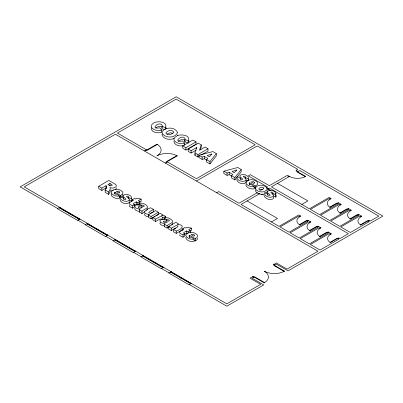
<?xml version="1.0" encoding="UTF-8"?>
<svg xmlns="http://www.w3.org/2000/svg" width="403" height="403" viewBox="0 0 403 403"><rect width="100%" height="100%" fill="white"/><g stroke="black" fill="none" stroke-linecap="round" stroke-linejoin="round"><path stroke-width="0.6" d="M116.386 187.823L115.968 189.103L115.193 189.687M110.336 190.604L110.115 191.818L108.694 194.387L105.158 192.342L105.158 190.004L106.775 186.791L106.609 186.161L105.984 185.733L101.873 188.11L98.73 186.292L98.73 188.634L101.873 190.448L105.984 188.075L106.609 188.503M173.869 141.438C174.222 145.307 179.824 146.485 183.033 145.775M119.948 199.611C120.547 203.062 127.071 205.258 129.428 202.276L129.187 201.203M236.672 179.647C237.271 183.098 243.79 185.294 246.147 182.312M264.197 195.541C264.796 198.991 271.315 201.183 273.672 198.2L273.435 197.132M166.112 128.743L165.88 127.086M185.949 237.201L185.798 238.002C187.073 240.954 191.082 242.032 194.09 241.498L194.09 239.155L191.576 237.407L189.627 237.055A1.884 1.088 0 0 1 189.219 235.79L189.682 235.372L195.324 238.631L196.835 237.619L197.52 236.808L197.51 235.211L195.5 233.498L193.505 232.652A5.007 2.892 0 0 0 190.337 232.405C188.528 232.697 185.979 233.513 185.798 235.664C187.073 238.611 191.082 239.689 194.09 239.155M246.067 184.554L245.911 185.36C247.19 188.307 251.195 189.385 254.207 188.851L254.207 186.508L251.689 184.76L249.744 184.413A1.884 1.088 0 0 1 249.336 183.143L249.8 182.725L255.437 185.984L256.948 184.972L257.633 184.166L257.628 182.564L255.618 180.851L253.618 180.005A5.007 2.892 0 0 0 250.454 179.763C248.641 180.05 246.092 180.866 245.911 183.017C247.19 185.964 251.195 187.047 254.207 186.508M177.385 135.655L177.532 134.879M131.993 200.12L131.549 201.183L129.106 200.024M197.732 238.349L197.243 239.553L195.641 240.787L195.324 240.969L194.296 240.379M182.393 229.07L181.541 230.274L176.242 233.382L173.416 231.75L173.416 229.413L177.451 227.08L178.081 226.068C175.804 224.37 173.3 227.494 171.295 228.189L168.479 226.562L168.479 228.904L171.295 230.526L175.743 228.048M151.231 127.721C150.636 132.451 158.248 133.736 161.648 132.209L161.648 129.867L159.734 127.806C148.843 130.028 160.001 119.928 162.384 125.791L162.011 126.356L162.011 128.698L164.827 129.731M199.47 156.026L197.868 156.948L194.916 155.246L194.916 152.908L196.689 147.503L191.123 150.717L188.181 149.014L188.181 151.357L191.123 153.054L196.18 150.138M194.916 155.246L195.274 154.168M188.181 149.014L198.311 143.166L201.233 144.853L199.445 150.294L205.051 147.06L207.998 148.762L207.998 151.1L201.067 155.105M200.341 149.916L201.233 147.196L201.233 144.853M129.328 205.238L129.247 206.135L129.68 206.618L132.703 208.175L134.436 206.935L134.436 204.593L133.151 203.994L133.67 203.369L136.269 201.868L137.816 202.764L139.876 201.576L139.876 203.329M255.764 189.612C254.57 192.76 259.24 194.221 261.638 194.276A5.032 2.907 0 0 0 263.713 194.05M134.824 208.175C134.189 210.27 137.423 211.046 138.929 211.333M188.634 142.496L189.012 141.337L188.675 140.249M108.694 194.387L108.694 192.045L110.306 188.861L109.893 187.576C112.029 188.397 115.082 188.277 116.361 186.126L116.049 184.881L115.298 184.231L108.86 180.443L98.73 186.292M111.485 193.667L111.107 194.881C112.382 197.828 116.391 198.906 119.399 198.372L119.399 196.034L116.885 194.286L114.936 193.934A1.884 1.088 0 0 1 114.528 192.664L114.991 192.251L120.628 195.505L122.144 194.493L122.829 193.687L122.819 192.085L120.809 190.377L118.809 189.531A5.007 2.892 0 0 0 115.646 189.284C113.837 189.576 111.283 190.392 111.107 192.543C112.382 195.49 116.391 196.568 119.399 196.034M128.617 198.624L128.592 196.649L127.756 196.15L126.718 196.17L126.587 196.568L129.187 198.865L129.428 199.933C127.373 203.177 118.492 200.261 120.492 196.503L123.545 197.964L123.318 198.654L123.933 199.258L125.741 199.505L125.892 199.052L123.414 196.735A3.043 1.753 0 0 1 123.449 195.269C125.817 193.082 132.94 195.349 131.549 198.84L131.549 201.183M245.341 178.66L245.311 176.68L244.48 176.187L243.442 176.207L243.311 176.6L245.911 178.902L246.147 179.97C244.097 183.214 235.216 180.297 237.211 176.539L240.269 178L240.037 178.69L240.656 179.29L242.465 179.542L242.616 179.083L240.133 176.771A3.043 1.753 0 0 1 240.168 175.305C242.535 173.119 249.659 175.386 248.268 178.877L248.268 180.63M272.866 194.548L272.836 192.574L272.005 192.08L270.967 192.1L270.836 192.493L273.435 194.79L273.672 195.863C271.622 199.107 262.741 196.19 264.741 192.433L267.794 193.893L267.567 194.584L268.181 195.183L269.99 195.43L270.141 194.976L267.657 192.664A3.043 1.753 0 0 1 267.693 191.198C270.06 189.007 277.183 191.279 275.798 194.77L275.798 197.107L273.355 195.954M275.798 197.107L276.241 196.049L275.818 195.087M144.813 211.565L141.982 213.605L139.342 212.084L139.342 209.741L139.937 209.046C138.128 208.991 134.285 208.265 134.824 205.837C137.413 203.283 140.979 206.089 143.78 206.648L144.294 206.104L143.745 205.55L142.491 205.077L141.403 205.203L139 203.485L139 205.243M139.342 212.084L139.569 211.711M169.975 226.093L167.144 228.133L164.505 226.607L164.505 224.27L165.099 223.574C163.291 223.519 159.447 222.794 159.986 220.365C162.575 217.811 166.142 220.617 168.943 221.171L169.456 220.632L168.907 220.078L167.653 219.605L166.565 219.731L164.162 218.013L164.162 219.766M164.505 226.607L164.731 226.239M184.448 143.03C180.453 145.614 168.852 140.576 176.368 136.32C179.451 133.504 191.465 134.995 188.186 140.763L188.186 143.1L184.806 141.861L184.806 139.519L185.179 138.954C182.801 133.091 171.638 143.191 182.534 140.969L184.448 143.03L184.448 145.372M184.806 141.861L185.179 141.292M144.863 213.64C143.513 215.585 146.934 216.698 148.395 216.658M165.386 129.353L165.386 127.6C168.635 121.414 155.724 120.265 152.712 123.701C147.322 128.245 157.996 132.335 161.648 129.867M141.982 213.605L141.982 211.268L142.445 210.668L146.435 208.291A4.498 2.594 0 0 0 147.574 207.107L147.629 206.704C145.972 204.089 142.073 202.326 139 203.485M167.144 228.133L167.144 225.796L167.608 225.196L171.597 222.819A4.498 2.594 0 0 0 172.736 221.635L172.791 221.232C171.134 218.617 167.235 216.854 164.162 218.013M198.931 155.226L202.13 157.069L204.296 156.389L207.852 158.439L206.684 159.699L206.684 162.041L209.963 163.93L209.963 161.593L216.285 153.543L212.875 151.573L198.931 155.226L198.931 157.563L202.13 159.412L204.296 158.732L206.835 160.198M209.963 163.93L216.285 155.885L216.285 153.543M223.831 171.169L227.03 173.013L229.196 172.333L232.748 174.383L231.584 175.643L231.584 177.985L234.863 179.874L234.863 177.537L241.185 169.492L237.77 167.517L223.831 171.169L223.831 173.507L227.03 175.355L229.196 174.675L231.735 176.141M234.863 179.874L241.185 171.829L241.185 169.492M160.253 222.406C158.742 224.456 162.585 225.695 164.092 225.861M132.703 208.175L132.703 205.837L134.436 204.593M179.476 234.742L180.005 235.669L183.027 237.231L183.027 234.889L184.76 233.649L183.476 233.045L183.995 232.425L186.594 230.924L188.141 231.821L190.201 230.627L190.201 232.969M183.027 237.231L184.76 235.992L184.76 233.649M155.865 127.892C157.553 126.477 160.616 125.514 162.293 127.439M178.232 141.352C179.914 139.77 183.788 138.365 185.209 140.939M121.348 197.384L122.829 196.024L122.819 194.427M265.532 193.324L266.695 192.392A4.962 2.866 0 0 0 267.093 190.649M264.232 282.851L265.466 282.04A14.327 8.272 0 0 0 264.232 271.154A14.327 8.272 0 0 0 283.082 271.869L284.493 271.154L273.35 264.721L276.387 262.968L287.027 269.108L318.007 251.22L115.384 134.234L24.2 186.876L226.829 303.862L260.686 284.317L250.046 278.176L253.084 276.418L264.232 282.851L264.635 282.619L254.505 276.77L252.071 278.176L263.723 284.901L226.829 306.199L189.345 284.558M166.958 134.103L170.424 132.718L173.043 133.504M144.36 150.964L146.385 149.795M166.243 162.661L165.84 162.429L177.184 155.875L176.781 155.644L166.651 161.492L196.432 178.69L255.195 144.763L176.171 99.138L117.409 133.066L147.196 150.259L157.326 144.41L156.923 144.178L145.574 150.727L145.171 150.495M59.664 207.349L57.332 208.694L77.593 220.391L79.925 219.046M59.306 207.847L59.916 207.495M59.558 207.993L60.168 207.641M109.959 183.441L107.898 184.629L110.578 185.889L111.797 185.677L112.241 185.063L109.959 183.441L109.959 185.778M182.776 145.896L192.906 140.048L196.044 141.856L196.044 144.198L185.914 150.047L182.776 148.239L182.776 145.896L185.914 147.71L196.044 141.856M68.933 213.404L69.538 213.051M69.185 213.55L69.795 213.197M69.437 213.696L70.046 213.343M165.431 163.129L167.457 161.961M78.812 219.106L79.416 218.753M79.064 219.252L79.673 218.9M194.916 152.908L197.868 154.611L207.998 148.762M87.522 223.433L85.194 224.778L105.455 236.48L107.787 235.135M87.169 223.932L87.778 223.579M87.421 224.078L88.03 223.725M132.411 200.815L132.411 199.641L134.471 198.452L135.509 199.052L136.854 198.276L141.121 199.067L141.121 201.409L139.725 202.215M141.121 199.067L138.33 200.679L139.876 201.576M134.189 205.409L136.269 204.21L137.302 204.805M138.33 204.805L139.362 204.21M96.796 229.488L97.4 229.136M97.047 229.634L97.652 229.282M97.299 229.781L97.909 229.428M196.432 181.028L257.22 145.931L297.746 169.331L295.968 170.358L297.993 171.527M106.669 235.191L107.279 234.838M106.926 235.337L107.53 234.989M150.43 213.504L153.457 211.756L153.457 209.414L149.422 211.746L148.783 212.764C151.06 214.456 153.568 211.338 155.578 210.638L158.389 212.265L158.389 214.603L156.293 215.817M153.15 217.63L151.049 218.839L148.425 217.323L148.425 214.985L149.614 214.3C141.493 214.265 144.435 209.777 150.631 207.782L153.457 209.414M148.425 214.985L151.049 216.502L158.389 212.265M162.228 219.146C159.81 218.25 157.659 220.602 155.613 221.474L152.787 219.842L152.787 217.504L160.127 213.268L162.757 214.784L161.558 215.479L163.416 215.313L165.26 216.149L165.683 216.728L165.683 217.897M115.384 239.518L113.052 240.863L133.317 252.565L135.645 251.22M154.198 217.026L155.246 216.421M115.031 240.017L115.636 239.664M115.283 240.163L115.893 239.81M152.787 217.504L155.613 219.136C157.654 218.31 160.656 215.147 162.807 217.383L162.807 219.721M124.653 245.573L125.262 245.226M124.91 245.719L125.514 245.372M216.698 192.725L218.723 191.556L238.984 203.253L257.426 192.609M125.162 245.865L125.766 245.518M168.479 226.562L175.819 222.325L178.438 223.836L177.244 224.526C185.37 224.557 182.453 229.045 176.242 231.045L173.416 229.413M134.531 251.276L135.141 250.928M134.783 251.422L135.393 251.074M182.735 230.451L182.735 228.697L184.796 227.509L185.833 228.108L187.178 227.327L191.445 228.123L191.445 230.466L190.05 231.272M253.9 187.435L255.437 188.322L255.754 188.141M143.246 255.608L140.914 256.953L161.18 268.65L163.507 267.305M142.889 256.101L143.498 255.754M191.445 228.123L188.654 229.735L190.201 230.627M143.146 256.248L143.75 255.9M184.514 234.465L186.594 233.266L187.627 233.861M267.149 187.929L266.746 188.166L270.665 190.428M287.863 175.975L288.266 175.738L289.48 176.438A11.571 6.68 0 0 0 304.718 176.937L305.691 176.438L296.371 171.058L296.774 170.827M259.854 193.546L241.014 204.427L279.002 226.36L298.759 214.955L300.784 216.124L299.772 216.708A10.125 5.849 0 0 0 299.021 224.406L299.772 224.899L307.877 220.219L310.92 221.972L309.907 222.557A10.125 5.849 0 0 0 309.151 230.254L309.907 230.748L318.007 226.068L321.05 227.821L320.037 228.405A10.125 5.849 0 0 0 319.287 236.103L320.037 236.596L328.143 231.916L331.432 233.816L330.42 234.4A10.125 5.849 0 0 0 329.669 242.097L330.42 242.591L338.525 237.911L339.794 238.641L348.404 233.669L269.38 188.045L267.557 189.098L269.718 190.347M289.48 176.438L271.405 186.876L309.398 208.809L329.155 197.405L331.18 198.573L330.168 199.163A10.125 5.849 0 0 0 329.417 206.86L330.168 207.349L338.273 202.669L341.311 204.427L340.298 205.011A10.125 5.849 0 0 0 339.548 212.708L340.298 213.197L348.404 208.517L351.441 210.275L350.429 210.86A10.125 5.849 0 0 0 349.678 218.557L350.429 219.046L358.534 214.371L361.829 216.27L360.816 216.854A10.125 5.849 0 0 0 360.065 224.552L360.816 225.045L368.921 220.365L370.186 221.096L378.8 216.124L299.772 170.499L297.182 171.995L305.288 176.675L305.691 176.438M152.515 261.658L153.125 261.31M152.767 261.804L153.377 261.456M153.024 261.95L153.629 261.602M275.662 193.778L276.065 193.546L275.728 193.712M162.394 267.36L163.003 267.013M162.646 267.506L163.255 267.159M171.104 271.693L168.776 273.038L189.037 284.735L191.37 283.39M170.751 272.186L171.361 271.839M171.003 272.332L171.613 271.985M271.405 221.972L277.486 218.461L247.089 200.916M301.802 204.427L307.877 200.916L277.486 183.365M180.378 277.743L180.982 277.395M180.63 277.889L181.239 277.541M180.882 278.04L181.491 277.687M299.369 216.476L300.381 215.887M329.76 198.926L330.777 198.341M190.256 283.45L190.861 283.097M190.508 283.596L191.118 283.244M307.272 221.035L308.285 220.451M337.664 203.49L338.676 202.905M309.499 222.325L310.512 221.741M339.895 204.774L340.908 204.19M317.403 226.884L318.415 226.3M347.794 209.338L348.807 208.754M319.629 228.174L320.642 227.589M350.026 210.623L351.038 210.039M327.533 232.733L328.546 232.148M357.929 215.187L358.942 214.603M330.017 234.168L331.029 233.584M360.408 216.623L361.42 216.033M337.916 238.732L338.933 238.148M368.312 221.182L369.324 220.597M284.493 271.154L284.09 271.39L273.954 265.537L276.387 264.136L288.039 270.861L382.85 216.124L176.171 96.801L20.15 186.876L57.634 208.517M259.885 190.1L262.539 189.561M174.212 138.335C170.268 140.35 163.809 139.428 162.041 135.02A6.624 3.823 0 0 1 162.258 133.962M162.807 217.383L165.683 216.728M113.374 190.317L110.699 190.176M162.011 126.356L165.386 127.6M184.806 139.519L188.186 140.763M132.703 205.837L129.68 204.276L129.151 203.349L129.867 202.377L133.448 200.241L132.411 199.641M183.027 234.889L180.005 233.332L179.476 232.4L180.191 231.433L183.773 229.297L182.735 228.697M245.341 177.486L248.268 178.877M245.83 180.06L247.78 180.987M272.866 193.38L275.798 194.77M128.617 197.455L131.549 198.84M177.184 155.875L175.773 155.16A14.327 8.272 0 0 0 156.923 155.875A14.327 8.272 0 0 0 158.157 144.989L156.923 144.178M330.168 199.163L329.155 198.573L310.411 209.399L319.529 214.663L338.273 203.837L336.853 203.021L329.76 207.117L330.168 207.349M340.298 205.011L339.286 204.427L320.541 215.247L329.659 220.512L348.404 209.691L346.983 208.87L339.895 212.965L340.298 213.197M350.429 210.86L349.416 210.275L330.672 221.096L339.794 226.36L358.534 215.54L357.118 214.718L350.026 218.814L350.429 219.046M360.816 216.854L359.547 216.124L340.807 226.944L350.429 232.501L369.173 221.68L367.501 220.713L360.408 224.809L360.816 225.045M289.077 176.675L287.052 175.506L269.38 185.707L250.303 174.695L248.278 175.864L267.355 186.876L266.343 187.46L268.368 188.629M206.684 159.699L209.963 161.593M231.584 175.643L234.863 177.537M299.772 216.708L298.759 216.124L280.02 226.944L289.137 232.209L307.877 221.388L306.461 220.567L299.369 224.662L299.772 224.899M309.907 222.557L308.889 221.972L290.15 232.793L299.268 238.057L318.007 227.237L316.592 226.415L309.499 230.511L309.907 230.748M320.037 228.405L319.025 227.821L300.28 238.641L309.398 243.906L328.143 233.085L326.722 232.269L319.629 236.359L320.037 236.596M330.42 234.4L329.155 233.669L310.411 244.49L320.037 250.046L338.777 239.226L337.11 238.264L330.017 242.359L330.42 242.591M258.64 193.309L259.451 193.778M273.753 264.484L274.765 265.073M119.092 196.956L120.119 197.551M105.158 190.004L108.694 192.045M139.342 209.741L141.982 211.268M164.505 224.27L167.144 225.796M252.681 276.654L253.694 277.239M59.866 207.817L69.235 213.227M69.744 213.519L79.114 218.93M87.728 223.902L97.098 229.312M97.602 229.604L106.976 235.014M115.585 239.987L124.96 245.397M125.464 245.689L134.834 251.099M143.448 256.071L152.818 261.482M153.326 261.779L162.696 267.189M171.31 272.161L180.68 277.571M181.189 277.863L190.559 283.274M59.055 207.701L79.315 219.398M86.917 223.786L107.178 235.483M114.774 239.871L135.04 251.568M142.637 255.955L162.898 267.652M170.499 272.04L190.76 283.742M77.9 220.219L85.496 224.607M105.757 236.304L113.359 240.692M133.62 252.389L141.221 256.776M161.482 268.474L169.079 272.861M248.293 179.194L248.716 180.156M245.911 181.239L246.168 181.788M172.59 223.025L172.736 223.977A4.498 2.594 0 0 1 171.597 225.156M147.427 208.497L147.574 209.449A4.498 2.594 0 0 1 147.317 209.882M267.794 193.893L267.794 195.062M255.437 185.984L255.437 188.322M249.8 182.725L249.8 185.068M240.269 178L240.269 179.169M229.196 172.333L229.196 174.675M227.03 173.013L227.03 175.355M204.296 156.389L204.296 158.732M202.13 157.069L202.13 159.412M197.868 154.611L197.868 156.948M196.689 147.503L196.689 148.677M195.324 238.631L195.324 240.969M191.123 150.717L191.123 153.054M189.682 235.372L189.682 237.715M188.141 231.821L188.141 232.989M186.594 230.924L186.594 233.266M185.914 147.71L185.914 150.047M176.242 231.045L176.242 233.382M171.295 228.189L171.295 230.526M166.565 219.731L166.565 220.899M155.613 219.136L155.613 221.474M151.049 216.502L151.049 218.839M141.403 205.203L141.403 206.371M137.816 202.764L137.816 205.102M136.269 201.868L136.269 204.21M123.545 197.964L123.545 199.132M120.628 195.505L120.628 196.674M114.991 192.251L114.991 194.004M105.984 185.733L105.984 188.075M101.873 188.11L101.873 190.448M267.436 194.024A3.043 1.753 0 0 1 267.693 193.536M123.187 198.095A3.043 1.753 0 0 1 123.449 197.606M146.914 210.29A4.498 2.594 0 0 1 146.435 210.628M263.633 194.971A11.571 6.68 0 0 1 261.003 194.115M255.497 187.914C255.517 190.795 259.28 191.788 261.638 191.934A5.032 2.907 0 0 0 264.655 191.41L266.695 190.05A4.962 2.866 0 0 0 266.731 187.637C263.98 184.614 257.658 184 255.497 187.914M177.532 132.542C175.255 138.486 164.495 138.526 162.041 132.678A6.624 3.823 0 0 1 162.58 131.086C166.328 126.809 175.275 126.955 177.532 132.542M138.259 206.981L138.662 207.736L139.76 208.109L140.894 208.119L142.365 207.464L139.252 206.608L138.259 206.981M163.422 221.509L163.825 222.265L164.923 222.637L166.056 222.647L167.527 221.993L164.419 221.136L163.422 221.509M119.847 192.15L119.117 193.077L116.346 191.475L118.527 191.133L119.847 192.15M194.538 235.271L193.808 236.198L191.037 234.601L193.218 234.254L194.538 235.271M254.651 182.624L253.925 183.551L251.15 181.954L253.331 181.612L254.651 182.624M263.728 188.307C262.852 189.818 260.283 190.654 258.928 189.294L258.832 188.831C259.708 187.309 262.277 186.508 263.638 187.853L263.728 188.307M173.396 132.522C171.733 134.461 168.187 135.756 166.172 133.61A2.579 1.491 0 0 1 166.137 132.562C167.804 130.632 171.325 129.368 173.335 131.479A2.614 1.511 0 0 1 173.396 132.522M211.918 154.052L209.394 156.802L207.167 155.518L211.918 154.052M236.813 169.995L234.289 172.746L232.068 171.461L236.813 169.995"/></g></svg>
